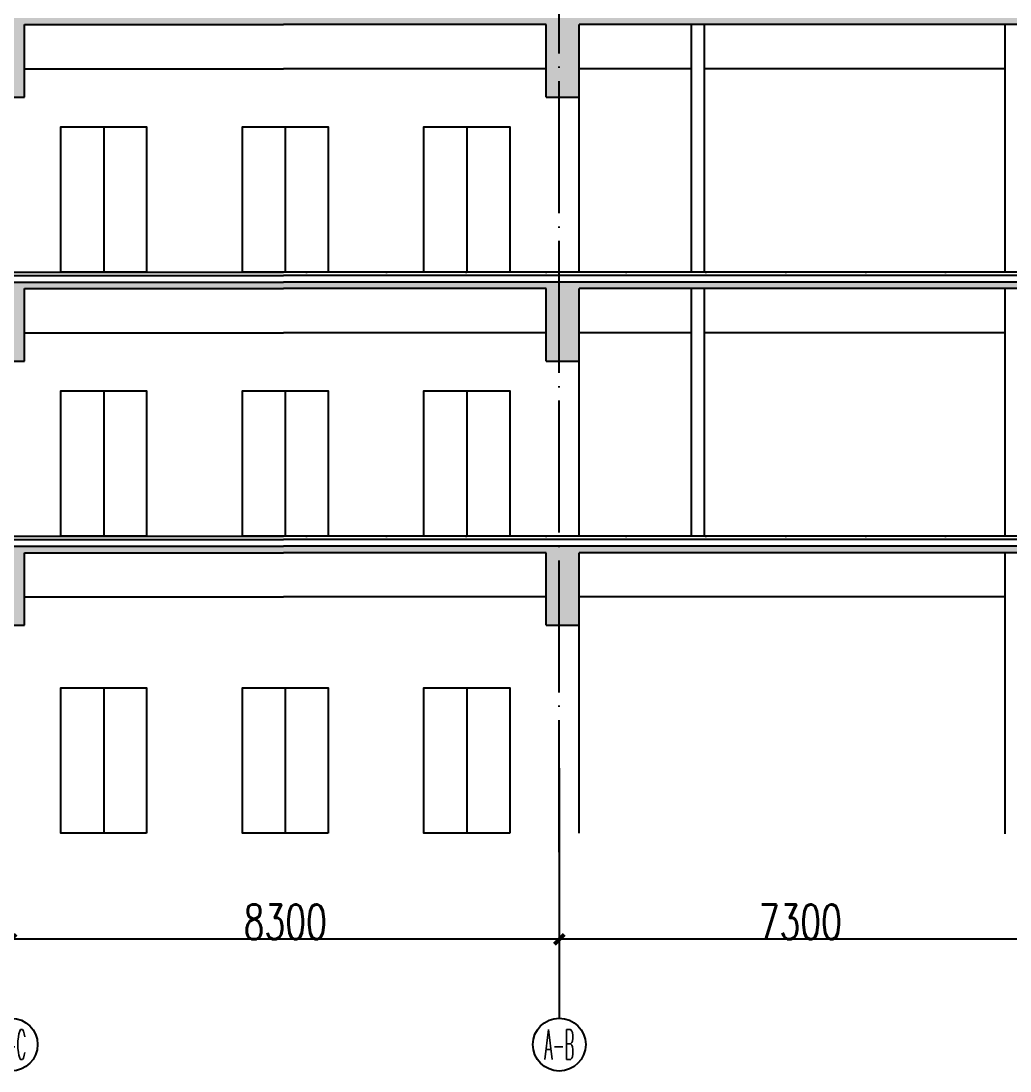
# Model space of a CAD drawing. Extents: x 1980812 to 2578970, y -669191 to 284498.
# Drawn here: x 2549316 to 2564293, y -320593 to -304685 of the extents above; entities that cross this region are included whole.
import ezdxf
from ezdxf.enums import TextEntityAlignment as Align

# ---------------------------------------------------------------- set-up
doc = ezdxf.new("R2010")
doc.units = 0
doc.header["$LTSCALE"] = 1000
doc.header["$MEASUREMENT"] = 0
doc.linetypes.add('DOTE', pattern=[2.42, 2, -0.2, 0.02, -0.2])
for name, color, linetype in [('AXIS', 3, 'Continuous'), ('AXIS_TEXT', 7, 'Continuous'), ('dote', 1, 'DOTE'), ('PUB_DIM', 3, 'Continuous'), ('SPACE_HATCH', 8, 'Continuous'), ('WALL', 4, 'Continuous'), ('可见看线', 63, 'Continuous'), ('空线', 3, 'Continuous'), ('面层', 31, 'Continuous')]:
    doc.layers.add(name, color=color, linetype=linetype)
doc.styles.add('_TCH_AXIS', font='COMPLEX', dxfattribs={"bigfont": 'GBCBIG'})
doc.styles.add('COMPLEX', font='COMPLEX')
doc.styles.add('DIM_FONT', font='SIMPLEX', dxfattribs={"width": 0.7, "bigfont": 'GBCBIG'})
doc.dimstyles.new('_TCH_ARCH&&150', dxfattribs={"dimscale": 1.5, "dimtxt": 350, "dimasz": 100, "dimexe": 250, "dimexo": 300, "dimgap": 100, "dimtad": 1, "dimdec": 0, "dimzin": 0, "dimdsep": 46, "dimtxsty": 'DIM_FONT', "dimblk": 'ARCHTICK', "dimcen": 0.09, "dimclrt": 7, "dimazin": 2, "dimtfac": 1, "dimtdec": 0, "dimtix": 1, "dimtmove": 2, "dimatfit": 3, "dimfxl": 1, "dimtolj": 1, "dimtzin": 0, "dimarcsym": 0})

# ---------------------------------------------------------------- blocks, each defined once
blk = doc.blocks.new('_ArchTick')
at = {"color": 0, "linetype": 'ByBlock', "const_width": 0.4}
blk.add_lwpolyline([(-0.5, -0.5), (0.5, 0.5)], dxfattribs=at)
blk = doc.blocks.new('*D1320')
at = {"layer": 'Defpoints', "color": 0, "transparency": 16777216}
for p in [(2549168, -316710, 0), (2557468, -316710, 0), (2549168, -318598)]:
    blk.add_point(p, dxfattribs=at)
at = {"layer": 'PUB_DIM', "color": 0, "lineweight": -2, "transparency": 16777216}
for p, q in [((2549168, -317160), (2549168, -318973)), ((2557468, -317160), (2557468, -318973)), ((2557468, -318598), (2549168, -318598))]:
    blk.add_line(p, q, dxfattribs=at)
at = {"layer": 'PUB_DIM', "color": 0, "lineweight": -2, "transparency": 16777216, "xscale": 150, "yscale": 150, "zscale": 150, "rotation": 180.0000000164326}
blk.add_blockref('_ArchTick', (2549168, -318598), dxfattribs=at)
at = {"layer": 'PUB_DIM', "color": 0, "lineweight": -2, "transparency": 16777216, "xscale": 150, "yscale": 150, "zscale": 150}
blk.add_blockref('_ArchTick', (2557468, -318598), dxfattribs=at)
at = {"layer": 'PUB_DIM', "color": 7, "transparency": 16777216, "insert": (2553318, -318335), "char_height": 525, "attachment_point": 5, "rotation": 0, "style": 'DIM_FONT'}
blk.add_mtext('\\A1;8300', dxfattribs=at)
blk = doc.blocks.new('*D1321')
at = {"layer": 'Defpoints', "color": 0, "transparency": 16777216}
for p in [(2557468, -316710, 0), (2564768, -316710, 0), (2557468, -318598)]:
    blk.add_point(p, dxfattribs=at)
at = {"layer": 'PUB_DIM', "color": 0, "lineweight": -2, "transparency": 16777216}
for p, q in [((2557468, -317160), (2557468, -318973)), ((2564768, -317160), (2564768, -318973)), ((2564768, -318598), (2557468, -318598))]:
    blk.add_line(p, q, dxfattribs=at)
at = {"layer": 'PUB_DIM', "color": 0, "lineweight": -2, "transparency": 16777216, "xscale": 150, "yscale": 150, "zscale": 150, "rotation": 180.0000000163043}
blk.add_blockref('_ArchTick', (2557468, -318598), dxfattribs=at)
at = {"layer": 'PUB_DIM', "color": 0, "lineweight": -2, "transparency": 16777216, "xscale": 150, "yscale": 150, "zscale": 150}
blk.add_blockref('_ArchTick', (2564768, -318598), dxfattribs=at)
at = {"layer": 'PUB_DIM', "color": 7, "transparency": 16777216, "insert": (2561118, -318335), "char_height": 525, "attachment_point": 5, "rotation": 0, "style": 'DIM_FONT'}
blk.add_mtext('\\A1;7300', dxfattribs=at)
blk = doc.blocks.new('_AXISO')
blk.add_circle((0, 0), 0.5)
at = {"layer": 'AXIS_TEXT', "style": 'COMPLEX', "width": 1.041667}
blk.add_attdef('A', text='', height=0.56, dxfattribs=at).set_placement((-0.25, -0.28), (0.25, -0.28), align=Align.FIT)
blk = doc.blocks.new('pou1')
at = {"layer": 'SPACE_HATCH'}
h = blk.add_hatch(color=256, dxfattribs=at)
h.dxf.hatch_style = 1
h.paths.add_polyline_path([(18500, -250), (14578, -250), (10600, -250), (10600, -1350), (10100, -1350), (10100, -250), (3300, -250), (3300, -900), (2900, -900), (2900, -250), (50, -250), (50, -900), (-200, -900), (-200, -700), (-200, 250), (-200, 350), (0, 350), (0, -150), (14578, -150), (28900, -150), (28900, 350), (29100, 350), (29100, 250), (29100, -700), (29100, -900), (28850, -900), (28850, -250), (26600, -250), (26600, -900), (26200, -900), (26200, -250), (19000, -250), (19000, -1350), (18500, -1350)])
at = {"layer": 'WALL'}
for p, q in [((0, -150, 0), (14578, -150, 0)), ((28900, -150, 0), (14578, -150, 0)), ((3300, -250, 0), (10100, -250, 0)), ((8200, -4000, 0), (8200, -250, 0)), ((8400, -4000, 0), (8400, -250, 0)), ((10100, -1350, 0), (10100, -250, 0)), ((10600, -250, 0), (14578, -250, 0)), ((10600, -1350, 0), (10600, -250, 0)), ((18500, -250, 0), (14578, -250, 0)), ((18500, -1350, 0), (18500, -250, 0)), ((10600, -1350, 0), (10100, -1350, 0)), ((19000, -1350, 0), (18500, -1350, 0))]:
    blk.add_line(p, q, dxfattribs=at)
at = {"layer": '可见看线'}
for p, q in [((3650, -4000, 0), (3650, -240, 0)), ((3650, -920, 0), (8200, -920, 0)), ((8400, -920, 0), (10100, -920, 0)), ((10600, -920, 0), (14578, -920, 0)), ((18500, -920, 0), (14578, -920, 0))]:
    blk.add_line(p, q, dxfattribs=at)
at = {"layer": '空线'}
for p, q in [((10100, -4000, 0), (10100, -250, 0)), ((11800, -1800, 0), (11800, -4000, 0)), ((14550, -1800, 0), (14550, -4000, 0)), ((17300, -1800, 0), (17300, -4000, 0))]:
    blk.add_line(p, q, dxfattribs=at)
at = {"layer": '空线', "elevation": 0}
for points in [[(11150, -4000), (12450, -4000), (12450, -1800), (11150, -1800)], [(13900, -4000), (15200, -4000), (15200, -1800), (13900, -1800)], [(16650, -4000), (17950, -4000), (17950, -1800), (16650, -1800)]]:
    blk.add_lwpolyline(points, close=True, dxfattribs=at)
at = {"layer": '面层'}
for p, q in [((0, 0), (14578, 0, 0)), ((0, -50), (14578, -50, 0)), ((28900, 0, 0), (14578, 0, 0)), ((28900, -50, 0), (14578, -50, 0))]:
    blk.add_line(p, q, dxfattribs=at)
blk = doc.blocks.new('pm5')
at = {"layer": 'SPACE_HATCH'}
h = blk.add_hatch(color=256, dxfattribs=at)
h.dxf.hatch_style = 1
h.paths.add_polyline_path([(14578, -150), (0, -150), (0, 350), (-800, 350), (-800, 150), (-200, 150), (-200, -900), (50, -900), (50, -250), (2900, -250), (2900, -900), (3300, -900), (3300, -250), (10100, -250), (10100, -1350), (10600, -1350), (10600, -250), (14578, -250), (18500, -250), (18500, -1350), (19000, -1350), (19000, -250), (26200, -250), (26200, -900), (26600, -900), (26600, -250), (28850, -250), (28850, -900), (29100, -900), (29100, 150), (29700, 150), (29700, 350), (28900, 350), (28900, 350), (28900, 350), (28900, -150)])
at = {"layer": 'WALL'}
for p, q in [((3300, -250, 0), (10100, -250, 0)), ((8200, -4000, 0), (8200, -250, 0)), ((8400, -4000, 0), (8400, -250, 0)), ((10100, -1350, 0), (10100, -250, 0)), ((10600, -250, 0), (14578, -250, 0)), ((10600, -1350, 0), (10600, -250, 0)), ((18500, -250, 0), (14578, -250, 0)), ((18500, -1350, 0), (18500, -250, 0)), ((10600, -1350, 0), (10100, -1350, 0)), ((19000, -1350, 0), (18500, -1350, 0))]:
    blk.add_line(p, q, dxfattribs=at)
at = {"layer": '可见看线'}
for p, q in [((3650, -4000, 0), (3650, -240, 0)), ((3650, -920, 0), (8200, -920, 0)), ((8400, -920, 0), (10100, -920, 0)), ((10600, -920, 0), (14578, -920, 0)), ((18500, -920, 0), (14578, -920, 0))]:
    blk.add_line(p, q, dxfattribs=at)
at = {"layer": '空线'}
for p, q in [((10100, -4000, 0), (10100, -250, 0)), ((11800, -1800, 0), (11800, -4000, 0)), ((14550, -1800, 0), (14550, -4000, 0)), ((17300, -1800, 0), (17300, -4000, 0))]:
    blk.add_line(p, q, dxfattribs=at)
at = {"layer": '空线', "elevation": 0}
for points in [[(11150, -4000), (12450, -4000), (12450, -1800), (11150, -1800)], [(13900, -4000), (15200, -4000), (15200, -1800), (13900, -1800)], [(16650, -4000), (17950, -4000), (17950, -1800), (16650, -1800)]]:
    blk.add_lwpolyline(points, close=True, dxfattribs=at)

msp = doc.modelspace()

# ---------------------------------------------------------------- hatches: boundary and pattern name
at = {"layer": 'SPACE_HATCH'}
h = msp.add_hatch(color=256, dxfattribs=at)
h.dxf.hatch_style = 1
h.paths.add_polyline_path([(2549368.4, -312740.4), (2549368.4, -313840.4), (2548868.4, -313840.4), (2548868.4, -312740.4), (2541668.4, -312740.4), (2541668.4, -313390.4), (2541268.4, -313390.4), (2541268.4, -312740.4), (2539018.4, -312740.4), (2539018.4, -313390.4), (2538768.4, -313390.4), (2538768.4, -312340.4), (2538168.4, -312340.4), (2538168.4, -312140.4), (2538968.4, -312140.4), (2538968.4, -312140.4), (2538968.4, -312140.4), (2538968.4, -312640.4), (2553290.6, -312640.4), (2567868.4, -312640.4), (2567868.4, -312140.4), (2568068.4, -312140.4), (2568668.4, -312140.4), (2568668.4, -312340.4), (2568068.4, -312340.4), (2568068.4, -313390.4), (2567818.4, -313390.4), (2567818.4, -312740.4), (2564968.4, -312740.4), (2564968.4, -313390.4), (2564568.4, -313390.4), (2564568.4, -312740.4), (2557768.4, -312740.4), (2557768.4, -313840.4), (2557268.4, -313840.4), (2557268.4, -312740.4), (2553290.6, -312740.4)])

# ---------------------------------------------------------------- linework, layer by layer
at = {"layer": 'AXIS'}
msp.add_line((2557468.4, -316003.9, 0), (2557468.4, -319793, 0), dxfattribs=at)
at = {"layer": 'dote'}
msp.add_line((2557468.4, -317277, 0), (2557468.4, -256000.4, 0), dxfattribs=at)
at = {"layer": 'dote', "linetype": 'DOTE', "ltscale": 0.5}
for p, q in [((2537577.9, -308490.4, 0), (2553290.6, -308490.4, 0)), ((2569258.9, -308490.4, 0), (2553290.6, -308490.4, 0)), ((2537577.9, -312490.4), (2553290.6, -312490.4, 0)), ((2569258.9, -312490.4, 0), (2553290.6, -312490.4, 0))]:
    msp.add_line(p, q, dxfattribs=at)
at = {"layer": 'WALL'}
for p, q in [((2538968.4, -312640.4, 0), (2553290.6, -312640.4, 0)), ((2549368.4, -312740.4, 0), (2553290.6, -312740.4, 0)), ((2549368.4, -312740.4, 0), (2553290.6, -312740.4, 0)), ((2549368.4, -313840.4, 0), (2549368.4, -312740.4, 0)), ((2567868.4, -312640.4, 0), (2553290.6, -312640.4, 0)), ((2557268.4, -312740.4, 0), (2553290.6, -312740.4, 0)), ((2557268.4, -312740.4, 0), (2553290.6, -312740.4, 0)), ((2557268.4, -313840.4, 0), (2557268.4, -312740.4, 0)), ((2564568.4, -312740.4, 0), (2557768.4, -312740.4, 0)), ((2557768.4, -313840.4, 0), (2557768.4, -312740.4, 0)), ((2548868.4, -313840.4, 0), (2549368.4, -313840.4, 0)), ((2557268.4, -313840.4, 0), (2557768.4, -313840.4, 0))]:
    msp.add_line(p, q, dxfattribs=at)
at = {"layer": '可见看线'}
for p, q in [((2564218.4, -317001.7, 0), (2564218.4, -312730.4, 0)), ((2549368.4, -313410.4, 0), (2553290.6, -313410.4, 0)), ((2549368.4, -313410.4, 0), (2553290.6, -313410.4, 0)), ((2557268.4, -313410.4, 0), (2553290.6, -313410.4, 0)), ((2557268.4, -313410.4, 0), (2553290.6, -313410.4, 0)), ((2559468.4, -313410.4, 0), (2557768.4, -313410.4, 0)), ((2559983.2, -313410.4, 0), (2557768.4, -313410.4, 0)), ((2564218.4, -313410.4, 0), (2559668.4, -313410.4, 0))]:
    msp.add_line(p, q, dxfattribs=at)
at = {"layer": '空线'}
for p, q in [((2557768.4, -316990.4, 0), (2557768.4, -312740.4, 0)), ((2550568.4, -314790.4, 0), (2550568.4, -316990.4, 0)), ((2553318.4, -314790.4, 0), (2553318.4, -316990.4, 0)), ((2556068.4, -314790.4, 0), (2556068.4, -316990.4, 0))]:
    msp.add_line(p, q, dxfattribs=at)
at = {"layer": '空线', "elevation": 0}
for points in [[(2551218.4, -316990.4), (2549918.4, -316990.4), (2549918.4, -314790.4), (2551218.4, -314790.4)], [(2553968.4, -316990.4), (2552668.4, -316990.4), (2552668.4, -314790.4), (2553968.4, -314790.4)], [(2556718.4, -316990.4), (2555418.4, -316990.4), (2555418.4, -314790.4), (2556718.4, -314790.4)]]:
    msp.add_lwpolyline(points, close=True, dxfattribs=at)
at = {"layer": '面层'}
for p, q in [((2538968.4, -312490.4, 0), (2553290.6, -312490.4, 0)), ((2538968.4, -312540.4, 0), (2553290.6, -312540.4, 0)), ((2567868.4, -312490.4, 0), (2553290.6, -312490.4, 0)), ((2567868.4, -312540.4, 0), (2553290.6, -312540.4, 0))]:
    msp.add_line(p, q, dxfattribs=at)

# ---------------------------------------------------------------- block references
at = {"layer": 'AXIS'}
ref = msp.add_blockref('_AXISO', (2549168.4, -320193, 0), dxfattribs=dict(at, xscale=800, yscale=800, zscale=800, rotation=180))
ref.add_attrib('A', 'A-C', dxfattribs={"layer": 'AXIS_TEXT', "height": 452.55, "rotation": 0, "style": '_TCH_AXIS', "width": 0.33871}).set_placement((2548942.1, -320419.3, 0), (2549394.6, -320419.3, 0), align=Align.FIT)
ref = msp.add_blockref('_AXISO', (2557468.4, -320193, 0), dxfattribs=dict(at, xscale=800, yscale=800, zscale=800, rotation=180))
ref.add_attrib('A', 'A-B', dxfattribs={"layer": 'AXIS_TEXT', "height": 452.55, "rotation": 0, "style": '_TCH_AXIS', "width": 0.328125}).set_placement((2557242.1, -320419.3, 0), (2557694.6, -320419.3, 0), align=Align.FIT)
at = {"layer": '空线', "xscale": -1, "rotation": 359.9999999999997}
for name, p in [('pm5', (2567868.4, -304490.4, 0)), ('pou1', (2567868.4, -308490.4, 0))]:
    msp.add_blockref(name, p, dxfattribs=at)

# ---------------------------------------------------------------- dimensions: what is measured, and where the dimension line sits
at = {"layer": 'PUB_DIM'}
for p1, p2, picture, middle in [((2557468.4, -316709.9, 0), (2549168.4, -316709.9, 0), '*D1320', (2553318.4, -318335.4, 0)), ((2564768.4, -316709.9, 0), (2557468.4, -316709.9, 0), '*D1321', (2561118.4, -318335.4, 0))]:
    dim = msp.add_aligned_dim(p1=p1, p2=p2, distance=1888, dimstyle='_TCH_ARCH&&150', override={"dimgap": 0}, dxfattribs=at)
    dim.commit()
    dim.dimension.update_dxf_attribs({"geometry": picture, "text_midpoint": middle})

doc.saveas('drawing.dxf')
